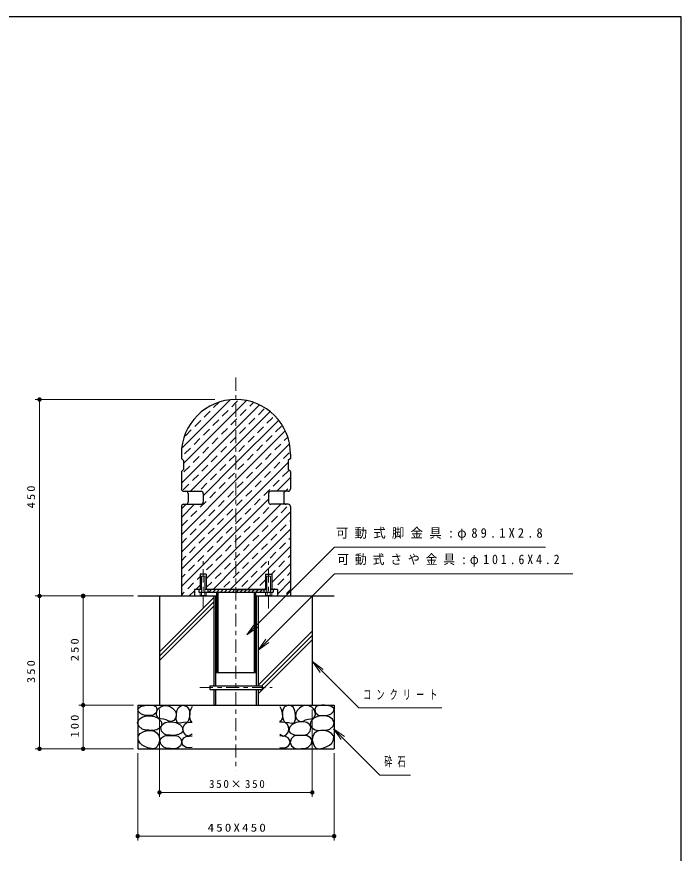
# Model space of a CAD drawing. Units: millimetres on the paper, scale 1:10. Extents: x -365 to 12, y -47 to 257.
# Drawn here: x -152.3 to 0, y 65.4 to 257 of the extents above; entities that cross this region are included whole.
import ezdxf

# ---------------------------------------------------------------- set-up
doc = ezdxf.new("R2010")
doc.units = ezdxf.units.MM
doc.linetypes.add('USER2', pattern=[6, 3, -1, 1, -1])
doc.layers.add('LY_1', color=7, linetype='Continuous', lineweight=13)
doc.layers.add('LY_2', color=7, linetype='Continuous', lineweight=13)
doc.styles.add('ＭＳ ゴシック', font='')
doc.styles.get('ＭＳ ゴシック').set_extended_font_data('MS Gothic')

# ---------------------------------------------------------------- blocks, each defined once
blk = doc.blocks.new('filled_dot')
at = {"color": 0, "linetype": 'Continuous', "lineweight": -2, "const_width": 1.25}
blk.add_lwpolyline([(-0.625, 0, 1), (0.625, 0, 1)], format="xyb", close=True, dxfattribs=at)

msp = doc.modelspace()

# ---------------------------------------------------------------- linework, layer by layer
at = {"layer": 'LY_1', "linetype": 'USER2'}
for p, q in [((-102.03, 174.348), (-102.03, 84.348)), ((-109.53, 121.448), (-109.53, 132.348)), ((-94.53, 121.448), (-94.53, 132.348)), ((-110.289, 103.348), (-93.742, 103.348))]:
    msp.add_line(p, q, dxfattribs=at)
at = {"layer": 'LY_1'}
for p, q in [((-106.889, 169.348), (-148.03, 169.348)), ((-147.03, 124.348), (-147.03, 169.348)), ((-114.459, 158.182), (-103.364, 169.277)), ((-107.134, 167.482), (-105.874, 168.742)), ((-103.004, 167.661), (-102.03, 168.635)), ((-102.03, 166.659), (-99.583, 169.106)), ((-102.03, 168.635), (-101.656, 169.008)), ((-98.873, 167.841), (-98.025, 168.689)), ((-109.29, 165.327), (-107.943, 166.674)), ((-105.159, 165.506), (-103.812, 166.853)), ((-102.03, 162.708), (-96.621, 168.117)), ((-101.028, 165.686), (-99.681, 167.033)), ((-96.897, 165.865), (-95.55, 167.212)), ((-114.03, 154.659), (-102.03, 166.659)), ((-102.03, 158.757), (-94.197, 166.589)), ((-102.03, 164.684), (-101.836, 164.877)), ((-99.052, 163.71), (-97.705, 165.057)), ((-94.921, 163.89), (-93.574, 165.237)), ((-111.445, 163.171), (-110.098, 164.518)), ((-107.314, 163.351), (-105.967, 164.698)), ((-103.183, 163.53), (-102.03, 164.684)), ((-102.03, 154.805), (-92.229, 164.606)), ((-101.207, 161.555), (-99.86, 162.902)), ((-97.077, 161.734), (-95.73, 163.081)), ((-92.946, 161.914), (-91.599, 163.261)), ((-114.53, 150.208), (-102.03, 162.708)), ((-113.6, 161.016), (-112.253, 162.363)), ((-109.469, 161.196), (-108.122, 162.543)), ((-105.338, 161.375), (-103.991, 162.722)), ((-102.03, 150.854), (-90.718, 162.166)), ((-99.232, 159.579), (-97.885, 160.926)), ((-95.101, 159.759), (-93.754, 161.106)), ((-111.625, 159.04), (-110.278, 160.387)), ((-107.494, 159.22), (-106.147, 160.567)), ((-103.363, 159.4), (-102.03, 160.732)), ((-102.03, 160.732), (-102.016, 160.747)), ((-102.03, 146.903), (-89.75, 159.183)), ((-93.125, 157.783), (-91.778, 159.13)), ((-90.97, 159.938), (-90.156, 160.753)), ((-113.78, 156.885), (-112.433, 158.232)), ((-112.439, 148.348), (-102.03, 158.757)), ((-109.649, 157.065), (-108.302, 158.412)), ((-105.518, 157.244), (-104.171, 158.591)), ((-101.387, 157.424), (-100.04, 158.771)), ((-97.256, 157.603), (-95.909, 158.951)), ((-91.15, 155.807), (-89.803, 157.154)), ((-111.804, 154.909), (-110.457, 156.256)), ((-107.673, 155.089), (-106.326, 156.436)), ((-103.542, 155.269), (-102.195, 156.616)), ((-99.411, 155.448), (-98.064, 156.795)), ((-95.281, 155.628), (-93.933, 156.975)), ((-113.959, 152.754), (-112.612, 154.101)), ((-109.829, 152.934), (-108.481, 154.281)), ((-109.53, 147.305), (-102.03, 154.805)), ((-105.698, 153.113), (-104.351, 154.46)), ((-102.03, 142.951), (-90.03, 154.951)), ((-101.567, 153.293), (-100.22, 154.64)), ((-97.436, 153.473), (-96.089, 154.82)), ((-93.305, 153.652), (-91.958, 154.999)), ((-111.984, 150.778), (-110.637, 152.126)), ((-107.853, 150.958), (-106.506, 152.305)), ((-103.722, 151.138), (-102.375, 152.485)), ((-99.591, 151.317), (-98.244, 152.664)), ((-95.46, 151.497), (-94.113, 152.844)), ((-92.682, 148.348), (-89.53, 151.5)), ((-91.329, 151.677), (-89.982, 153.024)), ((-114.53, 138.354), (-102.03, 150.854)), ((-114.139, 148.623), (-112.792, 149.97)), ((-110.008, 148.803), (-108.661, 150.15)), ((-105.877, 148.982), (-104.53, 150.329)), ((-101.746, 149.162), (-100.399, 150.509)), ((-97.615, 149.342), (-96.268, 150.689)), ((-93.484, 149.521), (-92.137, 150.868)), ((-108.032, 146.827), (-106.685, 148.174)), ((-103.902, 147.007), (-102.555, 148.354)), ((-99.771, 147.186), (-98.424, 148.533)), ((-95.64, 147.366), (-94.293, 148.713)), ((-90.706, 148.348), (-90.162, 148.893)), ((-114.53, 134.403), (-102.03, 146.903)), ((-110.188, 144.672), (-108.841, 146.019)), ((-106.057, 144.852), (-104.71, 146.199)), ((-102.03, 139), (-94.53, 146.5)), ((-101.926, 145.031), (-100.579, 146.378)), ((-97.795, 145.211), (-96.448, 146.558)), ((-114.53, 142.305), (-111.487, 145.348)), ((-114.319, 144.492), (-113.463, 145.348)), ((-112.343, 142.517), (-110.996, 143.864)), ((-108.212, 142.696), (-106.865, 144.043)), ((-104.081, 142.876), (-102.734, 144.223)), ((-102.03, 135.049), (-91.731, 145.348)), ((-99.95, 143.055), (-98.603, 144.403)), ((-95.819, 143.235), (-94.472, 144.582)), ((-91.688, 143.415), (-90.341, 144.762)), ((-114.53, 130.451), (-102.03, 142.951)), ((-110.367, 140.541), (-109.02, 141.888)), ((-106.236, 140.721), (-104.889, 142.068)), ((-102.03, 131.097), (-89.53, 143.597)), ((-102.03, 140.976), (-100.758, 142.247)), ((-97.975, 141.08), (-96.628, 142.427)), ((-93.844, 141.259), (-92.497, 142.606)), ((-114.498, 140.361), (-113.151, 141.708)), ((-108.392, 138.565), (-107.045, 139.912)), ((-104.261, 138.745), (-102.914, 140.092)), ((-102.106, 140.9), (-102.03, 140.976)), ((-100.13, 138.925), (-98.783, 140.272)), ((-95.999, 139.104), (-94.652, 140.451)), ((-91.868, 139.284), (-90.521, 140.631)), ((-89.713, 141.439), (-89.53, 141.622)), ((-114.53, 126.5), (-102.03, 139)), ((-112.523, 138.386), (-111.176, 139.733)), ((-106.416, 136.59), (-105.069, 137.937)), ((-102.03, 127.146), (-89.53, 139.646)), ((-102.03, 137.024), (-100.938, 138.116)), ((-98.154, 136.949), (-96.807, 138.296)), ((-94.023, 137.129), (-92.676, 138.476)), ((-114.53, 136.378), (-113.331, 137.578)), ((-110.547, 136.41), (-109.2, 137.757)), ((-102.285, 136.769), (-102.03, 137.024)), ((-100.309, 134.794), (-98.962, 136.141)), ((-96.179, 134.973), (-94.832, 136.32)), ((-92.048, 135.153), (-90.701, 136.5)), ((-89.892, 137.308), (-89.53, 137.67)), ((-112.702, 134.255), (-111.355, 135.602)), ((-108.83, 128.249), (-102.03, 135.049)), ((-108.571, 134.434), (-107.224, 135.781)), ((-104.44, 134.614), (-103.093, 135.961)), ((-99.377, 125.848), (-89.53, 135.695)), ((-98.334, 132.818), (-96.987, 134.165)), ((-94.203, 132.998), (-92.856, 134.345)), ((-114.53, 132.427), (-113.51, 133.447)), ((-110.727, 132.279), (-109.38, 133.626)), ((-106.596, 132.459), (-105.249, 133.806)), ((-102.465, 132.638), (-102.03, 133.073)), ((-102.03, 133.073), (-101.118, 133.985)), ((-96.358, 130.842), (-95.011, 132.189)), ((-92.227, 131.022), (-90.88, 132.369)), ((-90.072, 133.177), (-89.53, 133.719)), ((-112.882, 130.124), (-111.535, 131.471)), ((-108.751, 130.304), (-107.404, 131.651)), ((-107.279, 125.848), (-102.03, 131.097)), ((-104.62, 130.483), (-103.273, 131.83)), ((-100.489, 130.663), (-99.142, 132.01)), ((-93.83, 127.443), (-89.53, 131.743)), ((-114.53, 128.476), (-113.69, 129.316)), ((-110.906, 128.148), (-110.23, 128.824)), ((-109.93, 125.248), (-109.93, 128.848)), ((-109.93, 128.848), (-109.13, 128.848)), ((-109.706, 129.348), (-109.559, 129.495)), ((-109.13, 125.248), (-109.13, 128.848)), ((-106.775, 128.328), (-105.428, 129.675)), ((-102.644, 128.507), (-102.03, 129.122)), ((-102.03, 129.122), (-101.297, 129.855)), ((-98.513, 128.687), (-97.166, 130.034)), ((-94.93, 125.248), (-94.93, 128.848)), ((-94.93, 128.848), (-94.13, 128.848)), ((-94.13, 125.248), (-94.13, 128.848)), ((-93.901, 129.348), (-93.035, 130.214)), ((-90.252, 129.046), (-89.53, 129.768)), ((-113.061, 125.993), (-111.714, 127.34)), ((-111.231, 125.848), (-110.23, 126.849)), ((-108.83, 126.273), (-107.583, 127.52)), ((-104.8, 126.352), (-103.453, 127.699)), ((-103.328, 125.848), (-102.03, 127.146)), ((-100.669, 126.532), (-99.322, 127.879)), ((-96.538, 126.711), (-95.23, 128.019)), ((-92.53, 124.792), (-89.53, 127.792)), ((-92.407, 126.891), (-91.06, 128.238)), ((-114.53, 124.524), (-113.87, 125.185)), ((-112.731, 124.348), (-111.53, 125.549)), ((-110.249, 125.248), (-110.249, 124.448)), ((-109.89, 124.448), (-109.89, 125.248)), ((-109.171, 124.448), (-109.171, 125.248)), ((-108.811, 125.248), (-108.811, 124.448)), ((-108.239, 125.248), (-107.639, 125.848)), ((-107.341, 125.248), (-106.741, 125.848)), ((-106.443, 125.248), (-105.843, 125.848)), ((-105.545, 125.248), (-104.945, 125.848)), ((-104.647, 125.248), (-104.047, 125.848)), ((-103.748, 125.248), (-103.148, 125.848)), ((-102.85, 125.248), (-102.25, 125.848)), ((-101.952, 125.248), (-101.352, 125.848)), ((-101.054, 125.248), (-100.454, 125.848)), ((-100.156, 125.248), (-99.556, 125.848)), ((-99.258, 125.248), (-98.658, 125.848)), ((-98.36, 125.248), (-97.76, 125.848)), ((-97.462, 125.248), (-96.862, 125.848)), ((-97.401, 125.848), (-97.346, 125.903)), ((-96.564, 125.248), (-95.964, 125.848)), ((-95.666, 125.248), (-95.63, 125.284)), ((-95.425, 125.848), (-95.23, 126.043)), ((-95.249, 125.248), (-95.249, 124.448)), ((-94.89, 124.448), (-94.89, 125.248)), ((-94.171, 124.448), (-94.171, 125.248)), ((-93.811, 125.248), (-93.811, 124.448)), ((-93.45, 125.848), (-93.215, 126.083)), ((-90.431, 124.915), (-89.53, 125.816)), ((-125.53, 124.348), (-148.03, 124.348)), ((-147.03, 89.348), (-147.03, 124.348)), ((-137.03, 99.348), (-137.03, 124.348)), ((-119.53, 111.577), (-107.11, 123.997)), ((-119.53, 110.587), (-107.11, 123.007)), ((-108.811, 124.448), (-110.249, 124.448)), ((-93.811, 124.448), (-95.249, 124.448)), ((-119.53, 109.597), (-107.11, 122.017)), ((-99.514, 115.44), (-97.746, 117.914)), ((-99.514, 115.44), (-97.393, 117.561)), ((-97.039, 117.207), (-99.514, 115.44)), ((-96.95, 103.893), (-84.53, 116.313)), ((-96.03, 103.823), (-84.53, 115.323)), ((-96.95, 111.952), (-95.182, 114.427)), ((-96.95, 101.913), (-84.53, 114.333)), ((-96.95, 111.952), (-94.829, 114.073)), ((-94.475, 113.72), (-96.95, 111.952)), ((-84.495, 109.312), (-82.374, 107.191)), ((-84.495, 109.312), (-82.02, 107.545)), ((-82.727, 106.838), (-84.495, 109.312)), ((-125.53, 99.348), (-138.03, 99.348)), ((-137.03, 89.348), (-137.03, 99.348)), ((-119.53, 98.348), (-119.53, 78.348)), ((-84.53, 98.348), (-84.53, 78.348)), ((-79.665, 93.915), (-77.543, 91.794)), ((-79.665, 93.915), (-77.19, 92.147)), ((-77.897, 91.44), (-79.665, 93.915)), ((-125.53, 89.348), (-148.03, 89.348)), ((-124.53, 88.348), (-124.53, 68.348)), ((-79.53, 88.348), (-79.53, 68.348)), ((-84.53, 79.348), (-119.53, 79.348)), ((-79.53, 69.348), (-124.53, 69.348))]:
    msp.add_line(p, q, dxfattribs=at)
at = {"layer": 'LY_1', "color": 3, "lineweight": 25}
for p, q in [((-114.53, 156.848), (-114.53, 155.848)), ((-114.53, 155.848), (-114.03, 155.348)), ((-114.03, 155.348), (-114.03, 153.348)), ((-89.53, 155.848), (-90.03, 155.348)), ((-90.03, 155.348), (-90.03, 153.348)), ((-89.53, 156.848), (-89.53, 155.848)), ((-114.53, 152.848), (-114.03, 153.348)), ((-89.53, 152.848), (-90.03, 153.348)), ((-114.53, 152.848), (-114.53, 148.848)), ((-89.53, 152.848), (-89.53, 148.848)), ((-114.03, 148.348), (-110.03, 148.348)), ((-112.996, 147.848), (-112.996, 145.848)), ((-109.53, 147.848), (-109.53, 145.848)), ((-94.53, 147.848), (-94.53, 145.848)), ((-90.03, 148.348), (-94.03, 148.348)), ((-91.064, 147.848), (-91.064, 145.848)), ((-114.53, 144.848), (-114.53, 124.348)), ((-114.03, 145.348), (-110.03, 145.348)), ((-90.03, 145.348), (-94.03, 145.348)), ((-89.53, 144.848), (-89.53, 124.348)), ((-110.23, 129.348), (-110.23, 125.848)), ((-108.83, 129.348), (-110.23, 129.348)), ((-108.83, 129.348), (-108.83, 125.848)), ((-95.23, 129.348), (-93.83, 129.348)), ((-95.23, 129.348), (-95.23, 125.848)), ((-93.83, 129.348), (-93.83, 125.848)), ((-111.53, 125.848), (-111.53, 124.348)), ((-109.93, 125.848), (-111.53, 125.848)), ((-110.53, 125.848), (-110.53, 125.248)), ((-110.53, 125.248), (-93.53, 125.248)), ((-109.93, 125.848), (-110.23, 125.848)), ((-94.93, 125.848), (-109.13, 125.848)), ((-102.03, 125.848), (-109.13, 125.848)), ((-108.43, 125.848), (-108.43, 125.248)), ((-106.485, 125.248), (-106.485, 106.848)), ((-106.205, 125.248), (-106.205, 106.848)), ((-102.03, 125.848), (-94.93, 125.848)), ((-97.855, 125.248), (-97.855, 106.848)), ((-97.575, 125.248), (-97.575, 106.848)), ((-95.63, 125.848), (-95.63, 125.248)), ((-92.53, 125.848), (-94.13, 125.848)), ((-94.13, 125.848), (-93.83, 125.848)), ((-93.53, 125.848), (-93.53, 125.248)), ((-92.53, 125.848), (-92.53, 124.348)), ((-119.53, 124.348), (-119.53, 99.348)), ((-107.11, 124.348), (-106.485, 124.348)), ((-107.11, 124.348), (-107.11, 103.798)), ((-106.69, 124.348), (-106.69, 103.798)), ((-97.575, 124.348), (-96.95, 124.348)), ((-97.37, 124.348), (-97.37, 103.798)), ((-96.95, 124.348), (-96.95, 103.798)), ((-84.53, 124.348), (-84.53, 99.348)), ((-106.485, 106.848), (-97.575, 106.848)), ((-108.03, 103.798), (-108.03, 102.898)), ((-108.03, 103.798), (-96.03, 103.798)), ((-96.03, 103.798), (-96.03, 102.898)), ((-108.03, 102.898), (-96.03, 102.898)), ((-107.11, 102.898), (-107.11, 99.348)), ((-106.69, 102.898), (-106.69, 99.348)), ((-97.37, 102.898), (-97.37, 99.348)), ((-96.95, 102.898), (-96.95, 99.348)), ((-124.53, 99.348), (-79.53, 99.348)), ((-124.53, 99.348), (-124.53, 89.348)), ((-79.53, 99.348), (-79.53, 89.348)), ((-124.53, 89.348), (-79.53, 89.348))]:
    msp.add_line(p, q, dxfattribs=at)
at = {"layer": 'LY_1', "color": 20, "lineweight": 25}
for p, q in [((-124.53, 124.348), (-107.11, 124.348)), ((-96.95, 124.348), (-79.53, 124.348))]:
    msp.add_line(p, q, dxfattribs=at)
at = {"layer": 'LY_1'}
for points in [[(-99.514, 115.44), (-79.464, 135.49), (-31.114, 135.49)], [(-96.95, 111.952), (-79.464, 129.438), (-24.812, 129.438)], [(-84.495, 109.312), (-73.889, 98.706), (-54.871, 98.706)], [(-79.665, 93.915), (-69.058, 83.308), (-62.041, 83.308)]]:
    msp.add_lwpolyline(points, dxfattribs=at)
at = {"layer": 'LY_1', "color": 3, "lineweight": 25}
for points in [[(-121.996, 96.998), (-122.934, 96.975), (-123.83, 97.345), (-124.352, 97.923), (-124.499, 98.535), (-123.91, 99.029), (-122.938, 99.253), (-122.323, 99.316), (-121.724, 99.328), (-120.933, 99.261), (-120.311, 98.931), (-120.124, 98.313), (-120.287, 97.618), (-121.03, 96.974)], [(-117.412, 95.685), (-117.986, 95.96), (-118.602, 96.156), (-119.316, 96.24), (-119.915, 96.453), (-120.227, 97.16), (-120.113, 98.039), (-119.829, 98.522), (-119.419, 98.882), (-118.731, 99.197), (-117.982, 99.278), (-117.24, 99.091), (-116.57, 98.683), (-116.046, 98.149), (-115.727, 97.494), (-115.695, 96.833), (-115.926, 96.206), (-116.292, 95.816), (-116.768, 95.611)], [(-113.15, 95.437), (-114.067, 95.338), (-114.785, 95.225), (-115.381, 95.289), (-115.713, 96.022), (-115.678, 97.122), (-115.547, 98.047), (-115.182, 98.783), (-114.683, 99.17), (-114.067, 99.328), (-113.175, 98.956), (-112.742, 98.268), (-112.605, 97.444), (-112.693, 96.67), (-112.927, 95.933)], [(-90.91, 95.437), (-89.993, 95.338), (-89.275, 95.225), (-88.68, 95.289), (-88.347, 96.022), (-88.382, 97.122), (-88.513, 98.047), (-88.878, 98.783), (-89.378, 99.17), (-89.993, 99.328), (-90.885, 98.956), (-91.318, 98.268), (-91.455, 97.444), (-91.367, 96.67), (-91.133, 95.933)], [(-86.648, 95.685), (-86.074, 95.96), (-85.458, 96.156), (-84.744, 96.24), (-84.145, 96.453), (-83.833, 97.16), (-83.947, 98.039), (-84.231, 98.522), (-84.641, 98.882), (-85.329, 99.197), (-86.078, 99.278), (-86.821, 99.091), (-87.49, 98.683), (-88.014, 98.149), (-88.333, 97.494), (-88.365, 96.833), (-88.134, 96.206), (-87.768, 95.816), (-87.292, 95.611)], [(-82.064, 96.998), (-81.126, 96.975), (-80.23, 97.345), (-79.708, 97.923), (-79.561, 98.535), (-80.15, 99.029), (-81.122, 99.253), (-81.737, 99.316), (-82.336, 99.328), (-83.127, 99.261), (-83.749, 98.931), (-83.936, 98.313), (-83.773, 97.618), (-83.03, 96.974)], [(-121.996, 93.653), (-122.773, 93.64), (-123.533, 93.876), (-124.273, 94.499), (-124.573, 95.314), (-124.19, 96.104), (-123.384, 96.676), (-122.497, 96.919), (-121.6, 96.924), (-120.687, 96.774), (-119.841, 96.354), (-119.191, 95.604), (-119.023, 94.744), (-119.448, 94.12), (-120.188, 93.703), (-121.104, 93.533)], [(-82.064, 93.653), (-81.287, 93.64), (-80.527, 93.876), (-79.787, 94.499), (-79.487, 95.314), (-79.87, 96.104), (-80.676, 96.676), (-81.563, 96.919), (-82.46, 96.924), (-83.373, 96.774), (-84.219, 96.354), (-84.869, 95.604), (-85.037, 94.744), (-84.612, 94.12), (-83.873, 93.703), (-82.956, 93.533)], [(-117.065, 92.464), (-117.766, 92.473), (-118.428, 92.712), (-119.058, 93.399), (-119.221, 94.273), (-118.878, 94.922), (-118.255, 95.363), (-117.524, 95.529), (-116.768, 95.512), (-115.8, 95.373), (-114.91, 94.942), (-114.297, 94.213), (-114.166, 93.406), (-114.552, 92.92), (-115.182, 92.588), (-116.136, 92.38)], [(-86.995, 92.464), (-86.295, 92.473), (-85.632, 92.712), (-85.003, 93.399), (-84.839, 94.273), (-85.182, 94.922), (-85.805, 95.363), (-86.536, 95.529), (-87.292, 95.512), (-88.26, 95.373), (-89.15, 94.942), (-89.763, 94.213), (-89.894, 93.406), (-89.508, 92.92), (-88.878, 92.588), (-87.925, 92.38)], [(-121.476, 89.416), (-122.197, 89.589), (-122.888, 89.862), (-123.488, 90.192), (-124.004, 90.655), (-124.419, 91.419), (-124.45, 92.216), (-123.952, 92.853), (-123.136, 93.282), (-122.3, 93.524), (-121.482, 93.565), (-120.708, 93.356), (-120.052, 92.893), (-119.618, 92.241), (-119.532, 91.343), (-119.791, 90.407), (-120.053, 89.889), (-120.435, 89.515), (-120.938, 89.376)], [(-116.991, 89.391), (-117.786, 89.421), (-118.552, 89.713), (-119.265, 90.389), (-119.494, 91.224), (-119.097, 91.867), (-118.379, 92.29), (-117.517, 92.419), (-116.644, 92.389), (-115.941, 92.377), (-115.281, 92.215), (-114.652, 91.601), (-114.439, 90.753), (-114.764, 90.023), (-115.43, 89.514), (-116.206, 89.321)], [(-87.069, 89.391), (-86.274, 89.421), (-85.508, 89.713), (-84.795, 90.389), (-84.566, 91.224), (-84.963, 91.867), (-85.681, 92.29), (-86.543, 92.419), (-87.416, 92.389), (-88.119, 92.377), (-88.779, 92.215), (-89.408, 91.601), (-89.621, 90.753), (-89.296, 90.023), (-88.63, 89.514), (-87.854, 89.321)], [(-82.584, 89.416), (-81.864, 89.589), (-81.172, 89.862), (-80.573, 90.192), (-80.057, 90.655), (-79.642, 91.419), (-79.611, 92.216), (-80.108, 92.853), (-80.924, 93.282), (-81.76, 93.524), (-82.578, 93.565), (-83.352, 93.356), (-84.008, 92.893), (-84.442, 92.241), (-84.528, 91.343), (-84.269, 90.407), (-84.008, 89.889), (-83.625, 89.515), (-83.122, 89.376)]]:
    msp.add_lwpolyline(points, close=True, dxfattribs=at)
for points in [[(-112.06, 99.006), (-112.369, 98.454), (-112.581, 97.866), (-112.679, 97.232), (-112.68, 96.552), (-112.432, 95.784), (-112.11, 95.66)], [(-92, 99.006), (-91.691, 98.454), (-91.48, 97.866), (-91.381, 97.232), (-91.381, 96.552), (-91.628, 95.784), (-91.95, 95.66)], [(-112.085, 92.737), (-112.853, 92.266), (-113.486, 92.48), (-113.968, 93.059), (-114.162, 93.767), (-114.042, 94.471), (-113.735, 94.98), (-113.274, 95.338), (-112.665, 95.481), (-112.035, 95.413)], [(-91.975, 92.737), (-91.207, 92.266), (-90.574, 92.48), (-90.092, 93.059), (-89.898, 93.767), (-90.018, 94.471), (-90.325, 94.98), (-90.786, 95.338), (-91.395, 95.481), (-92.025, 95.413)], [(-112.085, 89.614), (-112.762, 89.535), (-113.448, 89.664), (-114.074, 90.032), (-114.439, 90.606), (-114.38, 91.274), (-113.993, 91.844), (-113.412, 92.14), (-112.754, 92.266), (-112.085, 92.34)], [(-91.975, 89.614), (-91.298, 89.535), (-90.612, 89.664), (-89.986, 90.032), (-89.621, 90.606), (-89.68, 91.274), (-90.067, 91.844), (-90.648, 92.14), (-91.306, 92.266), (-91.975, 92.34)]]:
    msp.add_lwpolyline(points, dxfattribs=at)
for centre, radius, start, end in [((-102.03, 156.848), 12.5, 0, 180), ((-114.03, 148.848), 0.5, 179.99998, 270.00002), ((-113.496, 147.848), 0.5, 0, 89.99998), ((-110.03, 147.848), 0.5, 0, 89.99998), ((-94.03, 147.848), 0.5, 89.99998, 179.99996), ((-90.564, 147.848), 0.5, 89.99998, 179.99996), ((-90.03, 148.848), 0.5, 269.99996, 0), ((-113.496, 145.848), 0.5, 270.00002, 0), ((-110.03, 145.848), 0.5, 270.00002, 0), ((-94.03, 145.848), 0.5, 179.99996, 269.99995), ((-90.564, 145.848), 0.5, 179.99996, 269.99995), ((-114.03, 144.848), 0.5, 89.99998, 179.99996), ((-114.03, 144.848), 0.5, 89.99998, 179.99996), ((-90.03, 144.848), 0.5, 0, 89.99998), ((-90.03, 144.848), 0.5, 0, 89.99998)]:
    msp.add_arc(centre, radius, start, end, dxfattribs=at)
at = {"layer": 'LY_2', "color": 20, "lineweight": 25}
for p, q in [((0, 257), (-365, 257)), ((0, 0), (0, 257))]:
    msp.add_line(p, q, dxfattribs=at)

# ---------------------------------------------------------------- block references
at = {"layer": 'LY_1'}
for p, xscale, yscale, rotation in [((-147.03, 169.348), 0.4, 0.4, 270), ((-147.03, 124.348), 0.4, 0.4, 90), ((-147.03, 124.348), 0.4, 0.4, 270), ((-137.03, 124.348), 0.431, 0.431, 270), ((-137.03, 99.348), 0.4, 0.4, 270), ((-147.03, 89.348), 0.4, 0.4, 90), ((-137.03, 89.348), 0.4, 0.4, 90), ((-84.53, 79.348), 0.4, 0.4, 180), ((-79.53, 69.348), 0.4, 0.4, 180)]:
    msp.add_blockref('filled_dot', p, dxfattribs=dict(at, xscale=xscale, yscale=yscale, rotation=rotation))
at = {"layer": 'LY_1', "xscale": 0.4, "yscale": 0.4}
for p in [(-119.53, 79.348), (-124.53, 69.348)]:
    msp.add_blockref('filled_dot', p, dxfattribs=at)

# ---------------------------------------------------------------- texts
at = {"layer": 'LY_1', "char_height": 1.833, "attachment_point": 8, "rotation": 90, "style": 'ＭＳ ゴシック'}
for s, insert in [('\\T1.33;\\W1.15;450', (-148.03, 147.263)), ('\\T1.33;\\W1.15;250', (-138.03, 112.263)), ('\\T1.33;\\W1.15;350', (-148.03, 107.263)), ('\\T1.33;\\W1.15;100', (-138.03, 94.777))]:
    msp.add_mtext(s, dxfattribs=dict(at, insert=insert))
at = {"layer": 'LY_1', "style": 'ＭＳ ゴシック'}
for s, insert, char_height, attachment_point in [('\\T1.5;\\W0.95;可動式脚金具:φ89.1X2.8', (-79.114, 138.49), 2.199, 4), ('\\T1.5;\\W0.9;可動式さや金具:φ101.6X4.2', (-78.812, 132.438), 2.199, 4), ('\\T1.64;\\W0.6;コンクリート', (-72.871, 101.706), 2.199, 4), ('\\T1.64;\\W0.6;砕石', (-68.041, 86.308), 2.199, 4), ('\\T1.32;350×350', (-101.605, 80.348), 1.833, 8), ('\\T1.32;\\W1.2;450X450', (-101.618, 70.348), 1.833, 8)]:
    msp.add_mtext(s, dxfattribs=dict(at, insert=insert, char_height=char_height, attachment_point=attachment_point))

doc.saveas('drawing.dxf')
